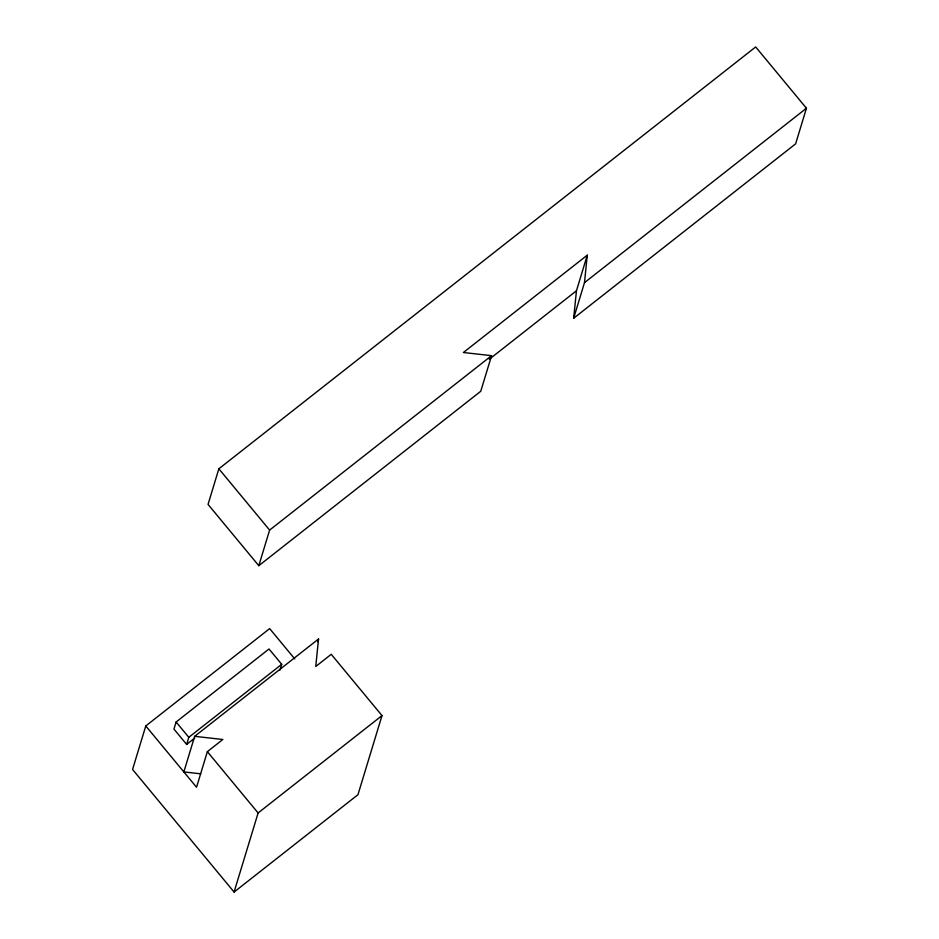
<?xml version="1.0" encoding="UTF-8"?>
<svg xmlns="http://www.w3.org/2000/svg" width="939" height="939" viewBox="0 0 939 939"><rect width="100%" height="100%" fill="white"/><g stroke="black" fill="none" stroke-linecap="round" stroke-linejoin="round"><path stroke-width="1.41" d="M200.758 773.818L183.844 771.928L194.666 736.329L318.544 638.99L315.75 666.479L331.232 654.307L381.997 715.6L357.959 794.699L234.081 892.05L132.563 769.464L145.78 725.964L269.657 628.614L294.729 658.885M573.67 318.251L576.464 290.761L587.274 255.162L463.397 352.512L491.578 355.67L480.756 391.27L258.8 565.689L208.047 504.396L218.857 468.796L755.684 46.95L806.437 108.243L795.626 143.843L573.67 318.251L584.481 282.662L587.274 255.162M279.916 670.235L281.723 664.307L269.024 648.99L176.121 721.997L173.95 729.11L186.65 744.439L194.678 738.124M186.65 744.439L188.809 737.315L281.723 664.307M258.8 565.689L269.622 530.089L491.578 355.67M194.666 736.329L222.836 739.486L207.355 751.658L196.544 787.258L145.78 725.964M234.081 892.05L258.119 812.951L381.997 715.6M317.711 641.724L318.544 638.99M584.481 282.662L806.437 108.243M489.289 359.273L576.464 290.761M218.857 468.796L269.622 530.089M207.355 751.658L258.119 812.951M176.121 721.997L188.809 737.315"/></g></svg>
